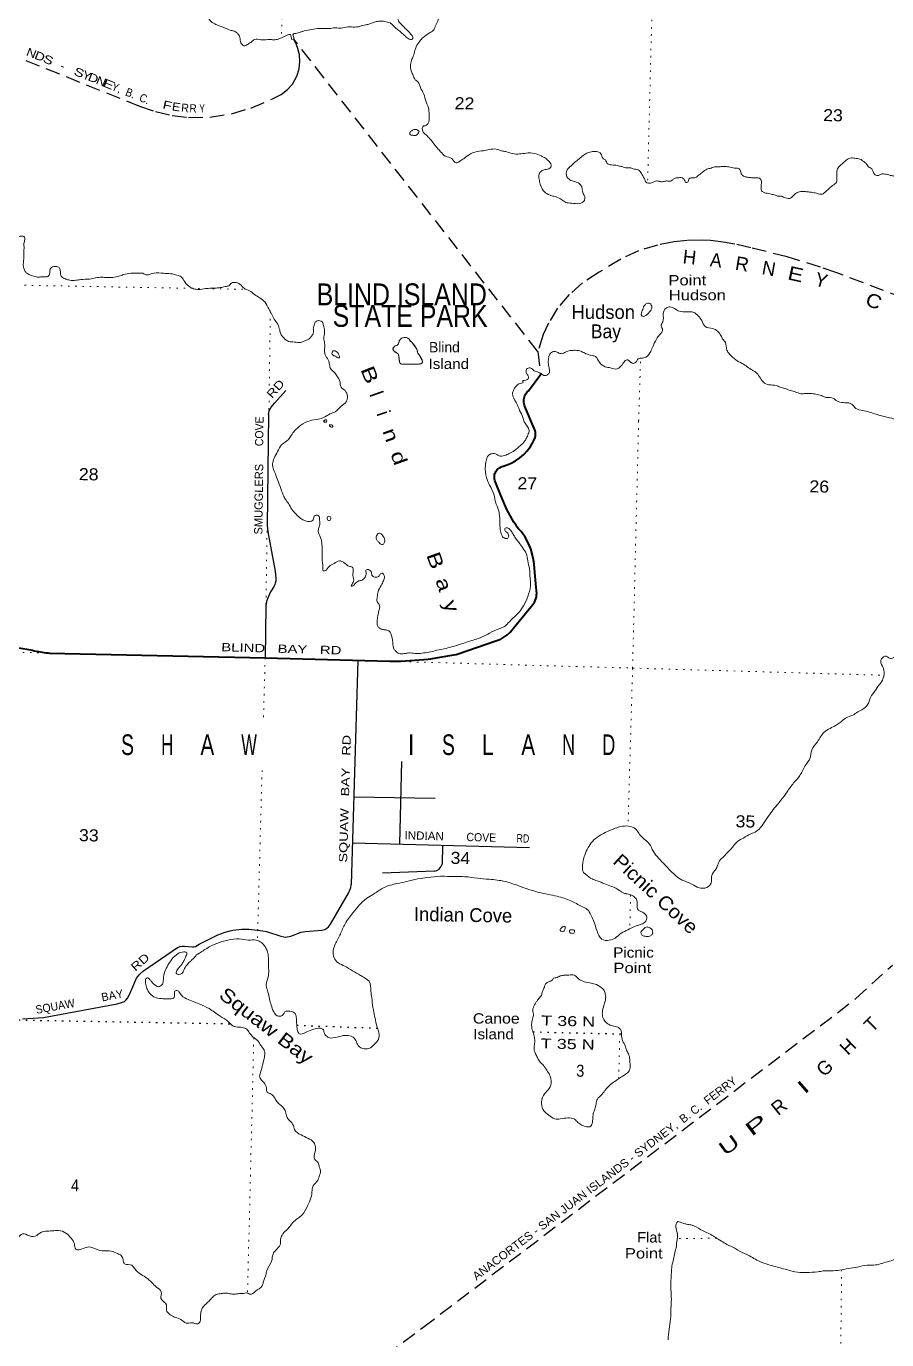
# Model space of a CAD drawing. Header units: feet. Extents: x -489137 to -242534, y 368785 to 558127.
# Drawn here: x -478276 to -465779, y 389494 to 408578 of the extents above; entities that cross this region are included whole.
import ezdxf

# ---------------------------------------------------------------- set-up
doc = ezdxf.new("R2010")
doc.units = ezdxf.units.FT
doc.header["$LTSCALE"] = 70
for name, pattern in [('DOT_DASHED', [7.7, 5, -1.2, 0.3, -1.2]), ('DOTTED', [1.5, 0.3, -1.2]), ('LONG_DASHED', [7.5, 6, -1.5]), ('MEDIUM_DASHED', [4.5, 3, -1.5])]:
    doc.linetypes.add(name, pattern=pattern)
for name, color, linetype, lineweight in [('26', 7, 'Continuous', 40), ('27', 7, 'Continuous', 13), ('29', 7, 'Continuous', 25), ('33', 7, 'LONG_DASHED', 25), ('39', 7, 'Continuous', 13), ('44', 7, 'DOT_DASHED', 13), ('6', 7, 'DOTTED', 25), ('7', 7, 'DOTTED', 13)]:
    doc.layers.add(name, color=color, linetype=linetype, lineweight=lineweight)
for name, color, linetype in [('30', 7, 'Continuous'), ('41', 7, 'Continuous'), ('42', 7, 'Continuous')]:
    doc.layers.add(name, color=color, linetype=linetype)

msp = doc.modelspace()

# ---------------------------------------------------------------- linework, layer by layer
at = {"layer": '26'}
for points in [[(-471365.13, 402180.94), (-471349, 402184.95), (-471305.23, 402199.06), (-471235.78, 402228.11), (-471169.75, 402264.25), (-471107.86, 402307.1), (-471050.78, 402356.19), (-470999.15, 402410.97), (-470953.53, 402470.85), (-470930.97, 402507.95), (-470930.38, 402508.92), (-470903.08, 402557.95), (-470893.78, 402580.02), (-470886.66, 402603.55), (-470882.03, 402627.69), (-470879.96, 402652.19), (-470880.45, 402676.16), (-470883.52, 402701.17), (-470894.2, 402726.16), (-471019.72, 403019.79), (-471029.06, 403041.64), (-471040.48, 403069.79), (-471040.57, 403070.02), (-471046.04, 403090.38), (-471049.36, 403111.19), (-471050.48, 403132.24), (-471049.4, 403153.29), (-471046.12, 403174.11), (-471040.69, 403194.48), (-471033.15, 403214.16), (-471023.6, 403232.95), (-471012.14, 403250.64), (-470998.89, 403267.03), (-470984, 403281.95), (-470802, 403524.95)], [(-478500, 399567.95), (-478209.2, 399515.66), (-478183.26, 399510.99), (-478159.2, 399505.38), (-478100.58, 399491.71), (-477990, 399475.65), (-477964.39, 399471.94), (-477940, 399471.4), (-474806.64, 399402.19), (-472997, 399352.64), (-472971.74, 399351.95), (-472947, 399351.94), (-472834.2, 399351.87), (-472435.51, 399379.73), (-472066.91, 399444.71), (-472030.59, 399451.12), (-472016.91, 399455.79), (-471440, 399652.69), (-471412.7, 399662.01), (-471390, 399672.49), (-471384.95, 399674.82), (-471338.27, 399701.36), (-471294.63, 399732.62), (-471254.49, 399768.28), (-471247.49, 399775.95), (-471218.29, 399807.95), (-471203.61, 399825.95), (-470941.82, 400146.95), (-470918.53, 400175.52), (-470903.65, 400196.95), (-470895.89, 400209.36), (-470883.7, 400234.35), (-470874.19, 400260.47), (-470867.46, 400287.44), (-470863.59, 400314.97), (-470862.62, 400342.75), (-470864.56, 400370.49), (-470864.98, 400372.86), (-470867.13, 400385.07), (-470870.46, 400422.86), (-470895, 400700.95), (-470895.24, 400708.79), (-470903.39, 400802.5), (-470921.29, 400894.84), (-470948.75, 400984.81), (-470985.46, 401071.41), (-471031.02, 401153.7), (-471084.93, 401230.78), (-471124.9, 401276.8), (-471145.1, 401300.06), (-471163, 401326.8), (-471195.3, 401375.05), (-471297.97, 401557.64), (-471381, 401749.95), (-471459.64, 401953.38), (-471468.65, 401976.69), (-471475.27, 402003.38), (-471476.94, 402015.31), (-471477.51, 402031.92), (-471476.35, 402048.49), (-471473.46, 402064.86), (-471468.87, 402080.83), (-471462.64, 402096.24), (-471454.83, 402110.91), (-471445.53, 402124.68), (-471434.84, 402137.41), (-471422.88, 402148.95), (-471409.78, 402159.18), (-471395.69, 402167.98), (-471380.75, 402175.26), (-471365.13, 402180.94)]]:
    msp.add_lwpolyline(points, dxfattribs=at)
at = {"layer": '29'}
for p, q in [((-474758.47, 402937.53), (-474778.11, 401317.97)), ((-474794.38, 400152.75), (-474806.64, 399402.19)), ((-473458.81, 399363.93), (-473555.96, 396107.17)), ((-472849.96, 396697.08), (-472819.14, 397895.06)), ((-473517.87, 397384), (-472335.23, 397361.3)), ((-473537.82, 396715.35), (-470968.27, 396647.11)), ((-472229.4, 396679.76), (-472237.43, 396404.59)), ((-472345.24, 396301.81), (-473102.83, 396270.89))]:
    msp.add_line(p, q, dxfattribs=at)
for points in [[(-474758.47, 402937.53), (-474745.9, 402992.73), (-474717.24, 403043.09), (-474664.1, 403107.44), (-474507.49, 403283.71)], [(-474778.11, 401317.97), (-474768.28, 401231.4), (-474659.21, 400660.62), (-474650.82, 400554.3), (-474651.52, 400520.72), (-474659.21, 400487.15), (-474664.11, 400466.16), (-474675.99, 400442.38), (-474726.33, 400358.44), (-474773.87, 400257.72), (-474785.76, 400218.54), (-474794.38, 400152.75)], [(-472345.24, 396301.81), (-472312.85, 396310.19), (-472279.89, 396329.98), (-472253.52, 396365.15), (-472237.43, 396404.59)], [(-474222.9, 395425.69), (-473980.96, 395446.69), (-473941.11, 395456.48), (-473911.05, 395471.87), (-473886.58, 395492.86), (-473857.91, 395530.63), (-473595.03, 395983.9), (-473569.86, 396039.86), (-473562.87, 396060.84), (-473555.96, 396107.17)], [(-478328.34, 394155.41), (-478026.31, 394177.8), (-476958, 394373.65), (-476878.29, 394396.05), (-476850.33, 394410.04), (-476829.35, 394429.61), (-476799.99, 394463.2), (-476756.64, 394552.72), (-476672.74, 394748.58), (-476626.6, 394807.35), (-476572.06, 394854.9), (-476079.86, 395190.66), (-476040.7, 395207.45), (-476013.43, 395211.65), (-475979.18, 395213.04), (-475861.72, 395201.85), (-475841.44, 395201.86), (-475819.76, 395207.45), (-475766.63, 395241.02), (-475492.56, 395375.33), (-475441.52, 395396.32), (-475386.29, 395414.5), (-475314.27, 395434.09), (-475274.43, 395442.48), (-475142.98, 395459.27), (-475086.35, 395460.67), (-475045.1, 395459.26), (-474841.64, 395436.89), (-474787.81, 395425.69), (-474580.86, 395358.54), (-474533.3, 395347.36), (-474512.33, 395344.57), (-474485.78, 395347.35), (-474434.02, 395357.16), (-474368.32, 395380.92), (-474322.16, 395401.92), (-474284.42, 395414.5), (-474222.9, 395425.69)]]:
    msp.add_lwpolyline(points, dxfattribs=at)
at = {"layer": '33', "linetype": 'MEDIUM_DASHED'}
for q in [(-474393.12, 408393.8), (-470809.88, 403519.07)]:
    msp.add_line((-470848.26, 403853.28), q, dxfattribs=at)
for points in [[(-478281.67, 408081.57), (-476630.21, 407417.31), (-476398.05, 407337.35), (-476157.43, 407281.6), (-475919.35, 407253.72), (-475607.81, 407258.79), (-475293.73, 407306.94), (-475013.85, 407389.31), (-474700.11, 407524.59), (-474574.52, 407585.82), (-474482.59, 407659.85), (-474411.04, 407736.52), (-474347.09, 407855), (-474312.26, 407959.54), (-474301.5, 408066.62), (-474307.83, 408162.92), (-474331.26, 408257.34), (-474348.99, 408309.29), (-474393.12, 408393.8)], [(-463171.06, 403736.22), (-466505.54, 404994.63), (-466738.57, 405075.74), (-467224.89, 405227.8), (-467751.73, 405359.59), (-467982.84, 405412.18), (-468042.37, 405423.59), (-468121.53, 405438.16), (-468228.51, 405453.07), (-468337.45, 405462.87), (-468456.46, 405468.27), (-468676.82, 405465.74), (-468864.93, 405447.03), (-469107.4, 405399.85), (-469383.48, 405313.68), (-469641.82, 405194.56), (-469957.41, 405003.7), (-470196.51, 404849.89), (-470389, 404680.09), (-470558.7, 404479.88), (-470690.41, 404264.46), (-470766.39, 404097.19), (-470848.26, 403853.28)], [(-473054.72, 389267.58), (-472515.39, 389672.63), (-466225.53, 394449.93), (-465697.07, 394936.76)]]:
    msp.add_lwpolyline(points, dxfattribs=at)
at = {"layer": '39'}
msp.add_line((-474399.84, 408465.29), (-474404.68, 408462.94), dxfattribs=at)
msp.add_lwpolyline([(-474439.4, 408459.78), (-474419.49, 408386.38), (-474386.34, 408395.38), (-474404.68, 408462.94)], dxfattribs=at)
for points in [[(-476749.99, 411341.54), (-476765.23, 411232.1), (-476781, 411141.41), (-476747.86, 411076.14), (-476718.94, 411000.83), (-476702.01, 410931.8), (-476666.82, 410868.5), (-476649.75, 410807.56), (-476648.79, 410748.92), (-476661.88, 410694.58), (-476640.74, 410635.58), (-476625.91, 410562.54), (-476635.37, 410485.9), (-476579.92, 410426.28), (-476523.96, 410394.96), (-476439.86, 410357.07), (-476359.79, 410319.26), (-476299.72, 410291.9), (-476239.62, 410266.57), (-476185.38, 410251.45), (-476127.26, 410228.18), (-476095.99, 410171.02), (-476080.54, 410132.34), (-476036.91, 410089.11), (-475997.82, 410017.66), (-476009.67, 409920.84), (-476013.29, 409831.97), (-476001.17, 409720.57), (-476004.17, 409666.05), (-475964.5, 409626.93), (-475870.57, 409574.72), (-475786.24, 409548.95), (-475725.81, 409541.81), (-475651.51, 409520.27), (-475590.11, 409454.48), (-475567.21, 409381.3), (-475579.68, 409361.31), (-475634.61, 409338.04), (-475683.22, 409328.8), (-475715.59, 409325.34), (-475748.75, 409277.42), (-475735.25, 409242.81), (-475717.67, 409210.15), (-475688.2, 409165.16), (-475662.47, 409136.4), (-475634.84, 409101.54), (-475609.15, 409070.76), (-475588.19, 409001.65), (-475580.18, 408886.29), (-475583.22, 408829.75), (-475605.75, 408811.96), (-475630.59, 408778.04), (-475631.9, 408705.29), (-475606.47, 408660.36), (-475538.69, 408612.66), (-475474.62, 408583.21), (-475414.41, 408563.95), (-475300.18, 408517.43), (-475249.95, 408504.41), (-475210.1, 408475.39), (-475180.55, 408434.44), (-475171.19, 408393.84), (-475152.29, 408322.75), (-475102.35, 408293.56), (-475055.46, 408319), (-475004.38, 408352.45), (-474959.33, 408388.03), (-474868.59, 408382.37), (-474822.17, 408381.54), (-474715.14, 408383.67), (-474646.49, 408384.46), (-474593.73, 408399.69), (-474548.96, 408419.1), (-474477.71, 408452.19)], [(-474400.77, 408464.96), (-474384.51, 408470.74), (-474346.02, 408478.14), (-474279.06, 408497.15), (-474238.44, 408510.58), (-474131.12, 408528.87), (-474017.74, 408547.06), (-473884.55, 408544.68), (-473783.42, 408555), (-473702.73, 408551.53), (-473607.52, 408570.04), (-473530.87, 408566.65), (-473431.76, 408577.01), (-473344.55, 408599.7), (-473287.78, 408612.84), (-473234.95, 408632.11), (-473172.06, 408649.18), (-473137.68, 408652.6), (-473069.14, 408647.34), (-473028.96, 408636.51), (-472992.81, 408625.76), (-472953.04, 408592.7), (-472891.46, 408537.02), (-472835.72, 408493.58), (-472794.03, 408454.43), (-472744.35, 408411.09), (-472682.19, 408387.74), (-472663.77, 408401.56), (-472659.37, 408421.7), (-472692.98, 408460.7), (-472706.74, 408481.16), (-472748.36, 408524.36), (-472793.97, 408569.64), (-472823.69, 408600.5), (-472849.46, 408627.24), (-472871.18, 408653.9), (-472882.67, 408688.47), (-472898.27, 408719.07), (-472885.65, 408747.15), (-472847.01, 408762.63), (-472790.18, 408779.8), (-472747.43, 408799.25), (-472700.43, 408830.75), (-472649.65, 408848.04), (-472587.05, 408848.94), (-472512.46, 408843.56), (-472427.99, 408825.88), (-472368.1, 408788.43), (-472322.42, 408747.18), (-472295.48, 408673.93), (-472329.22, 408593.68), (-472362.86, 408519.49), (-472426.23, 408476.15), (-472510.1, 408414.99), (-472561.5, 408363.35), (-472611.47, 408279.34), (-472630.62, 408225.11), (-472656.33, 408142.69), (-472679.62, 408082.46), (-472695.25, 407999.87), (-472676.71, 407908.57), (-472649.62, 407843.4), (-472626.17, 407800.53), (-472590.35, 407771.59), (-472547.67, 407675.82), (-472514.35, 407620.65), (-472478.05, 407506.8), (-472435.66, 407394.87), (-472423.28, 407297.62), (-472421.99, 407257.17), (-472427.09, 407198.64), (-472445.98, 407158.55), (-472482.82, 407130.91), (-472505.05, 407129.28), (-472516.56, 407050.65), (-472482.95, 407011.65), (-472429.37, 406960.15), (-472366.14, 406884.23), (-472304.97, 406806.32), (-472257.45, 406754.94), (-472189.96, 406691.07), (-472093.71, 406654.98), (-472034.27, 406593.28), (-471981.39, 406614.57), (-471918.03, 406657.91), (-471830.09, 406721.02), (-471758.9, 406750.07), (-471635.4, 406770.09), (-471550.31, 406786.76), (-471453.3, 406793.12), (-471373.01, 406767.42), (-471312.65, 406756.24), (-471212.22, 406728.16), (-471113.41, 406722.35), (-471016.28, 406734.77), (-470893.21, 406730.54), (-470796.97, 406694.46)], [(-474477.71, 408452.19), (-474473.17, 408453.77), (-474453.39, 408457.63), (-474437.96, 408459.08)], [(-472639.23, 407077.1), (-472606.94, 407076.53), (-472592.92, 407070.21), (-472571.13, 407047.59), (-472579.56, 407027.52), (-472598.16, 407003.6), (-472636.76, 406990.14), (-472666.93, 406996.74), (-472699.11, 407003.38), (-472704.79, 407023.7), (-472700.47, 407039.79), (-472684.59, 407056.07), (-472669.38, 407064.59), (-472640.17, 407076.76)], [(-479942.98, 406858), (-479959.2, 406854.25), (-479986.09, 406818.35), (-480005.71, 406737.84), (-480027.17, 406667.47), (-480046.87, 406582.93), (-480050.09, 406516.28), (-480041.68, 406423.14), (-480029.01, 406342.06), (-480022.18, 406273.21), (-480023.74, 406186.32), (-480012.8, 406121.44), (-479985.72, 406056.27), (-479962.67, 405991.17), (-479915.58, 405915.54), (-479872.64, 405833.91), (-479833.05, 405790.76), (-479734.2, 405786.97), (-479594.91, 405786.5), (-479512.14, 405787.04), (-479393.32, 405770.77), (-479306.65, 405763.15), (-479217.97, 405755.5), (-479125.86, 405713.43), (-479025.14, 405701.52), (-478934.69, 405679.69), (-478872.39, 405664.42), (-478803.74, 405665.22), (-478757.32, 405664.39), (-478687.27, 405630.79), (-478659.16, 405622.2), (-478610.69, 405623.36), (-478564.68, 405600.3), (-478501.19, 405538.52), (-478469.34, 405513.7), (-478419.03, 405504.71), (-478396.58, 405518.46), (-478329.8, 405527.37), (-478309.69, 405522.97), (-478296.04, 405496.45), (-478307.19, 405438.03), (-478308.35, 405373.36), (-478312.01, 405282.47), (-478312.74, 405242.05), (-478313.95, 405175.37), (-478318.9, 405124.92), (-478315.77, 405074.33), (-478296.5, 405023.45), (-478266.85, 404988.55), (-478238.89, 404971.88), (-478186.75, 404952.76), (-478148.59, 404941.97), (-478114.43, 404933.27), (-478051.79, 404936.19), (-478001.34, 404935.29), (-477950.56, 404952.58), (-477938.01, 404976.61), (-477935.19, 405021.03), (-477910.06, 405071.12), (-477835.1, 405085.95), (-477791.07, 405064.95), (-477783.43, 405040.55), (-477779.83, 405016.23), (-477772.78, 404959.51), (-477761.04, 404939.08), (-477701.08, 404905.67), (-477642.85, 404888.45), (-477556.07, 404886.9), (-477483.2, 404897.73), (-477357.89, 404905.59), (-477268.77, 404922.19), (-477177.77, 404930.67), (-477103.14, 404927.32), (-476933.22, 404946.51), (-476866.18, 404969.57), (-476756.81, 404989.85), (-476671.97, 404992.38), (-476583.14, 404992.81)], [(-470796.97, 406694.46), (-470737.01, 406661.04), (-470681.38, 406611.54), (-470652.31, 406544.31), (-470670.98, 406516.34), (-470742.02, 406495.38), (-470794.89, 406474.09), (-470827.98, 406430.21), (-470827.28, 406357.43), (-470810.43, 406284.35), (-470769.69, 406192.66), (-470694.02, 406134.71), (-470643.9, 406115.62), (-470579.61, 406098.3), (-470499.58, 406058.46), (-470439.73, 406018.99), (-470357.17, 406007.4), (-470238.14, 406003.25), (-470176.94, 406038.54), (-470162.05, 406080.73), (-470194.82, 406166.21), (-470205.69, 406235.13), (-470229.1, 406280.02), (-470299.12, 406315.64), (-470365.31, 406339.06), (-470422.96, 406388.6), (-470421.14, 406489.64), (-470363.54, 406549.25), (-470281.43, 406624.6), (-470222.03, 406672.05), (-470156.54, 406721.41), (-470067.12, 406754.18), (-469996.41, 406756.96), (-469930.4, 406723.43), (-469903.28, 406660.29), (-469865.37, 406635.35), (-469838.03, 406584.33), (-469775.83, 406563), (-469727.44, 406560.11), (-469661.06, 406546.8), (-469612.81, 406535.83)], [(-469612.81, 406535.83), (-469560.59, 406520.75), (-469508.08, 406521.83), (-469465.96, 406506.92), (-469389.53, 406491.41), (-469340.02, 406437.97), (-469302.92, 406368.58), (-469261.71, 406303.15), (-469154.42, 406319.43), (-469121.91, 406330.97), (-469077.62, 406324.12), (-469023.17, 406321.12), (-468976.57, 406330.4), (-468928.21, 406325.49), (-468887.41, 406349.02), (-468852.7, 406370.63), (-468796.05, 406377.7), (-468745.63, 406374.78), (-468712.02, 406335.77), (-468692.35, 406307.12), (-468668.06, 406310.73), (-468657.49, 406336.82), (-468640.76, 406368.86), (-468594.24, 406374.1), (-468541.51, 406387.3), (-468502.55, 406420.97), (-468453.46, 406456.48), (-468392.08, 406501.87), (-468329.22, 406516.92), (-468296.64, 406532.51), (-468238.04, 406535.5), (-468163.26, 406540.23), (-468092.67, 406536.95), (-468010.18, 406521.32), (-467969.89, 406516.56), (-467921.64, 406505.59), (-467898.26, 406458.68), (-467890.66, 406432.26), (-467856.9, 406401.34), (-467816.8, 406386.47), (-467758.38, 406379.36), (-467693.84, 406376.19), (-467637.37, 406373.16), (-467619.39, 406362.73), (-467601.7, 406336.13), (-467600.67, 406281.54), (-467601.58, 406231.02), (-467596.29, 406188.47), (-467558.42, 406161.52), (-467536.33, 406155.06), (-467492.08, 406146.18), (-467457.92, 406137.49), (-467397.59, 406124.28), (-467353.49, 406107.32), (-467327.18, 406110.89), (-467309.05, 406108.55), (-467246.93, 406083.18), (-467210.71, 406076.47), (-467176.3, 406081.92), (-467145.62, 406103.6), (-467110.62, 406141.38), (-467077.93, 406163.03), (-467047.48, 406172.6), (-466956.59, 406175.01), (-466930.39, 406172.52), (-466869.96, 406165.38), (-466797.53, 406151.96), (-466712.95, 406140.34), (-466672.04, 406169.93), (-466622.8, 406213.52), (-466565.38, 406263.02), (-466509.95, 406314.59), (-466502.98, 406365), (-466503.58, 406443.85), (-466498.66, 406492.27), (-466461.28, 406550.22), (-466399.79, 406601.68), (-466354.66, 406641.3), (-466291.62, 406666.45), (-466223.16, 406657.14), (-466150.76, 406641.7), (-466128.85, 406625.14), (-466069.26, 406571.51), (-466049.59, 406542.86), (-465995.72, 406507.54), (-465976.3, 406464.74), (-465958.76, 406430.06), (-465910.69, 406408.99), (-465867.98, 406426.42), (-465787.22, 406426.99), (-465708.85, 406407.4), (-465664.67, 406394.48), (-465621.29, 406337.11), (-465563.64, 406287.56), (-465525.19, 406292.94), (-465486.22, 406326.61), (-465436.88, 406376.26)], [(-476583.14, 404992.81), (-476515, 404965.31), (-476460.18, 404982.53), (-476316.68, 404992.09), (-476244.1, 404986.75), (-476157.43, 404979.13), (-476089.07, 404963.76), (-476024.97, 404936.34), (-475973.77, 404864.67), (-475896.42, 404788.5), (-475826.29, 404758.94), (-475753.68, 404755.62), (-475632.3, 404769.63), (-475517.16, 404773.63), (-475440.25, 404784.38), (-475369.33, 404799.29), (-475326.73, 404810.65), (-475306.04, 404838.58), (-475249.2, 404855.76), (-475168.95, 404828.05), (-475113.47, 404770.45), (-475035.38, 404734.69), (-474959.68, 404678.76), (-474883.83, 404630.91), (-474812.2, 404573.03), (-474753.45, 404472.94), (-474714.36, 404401.49), (-474675.39, 404323.98), (-474624.26, 404248.27), (-474595.49, 404164.88), (-474578.42, 404103.93), (-474550.82, 404067.05), (-474483.3, 404005.2), (-474404.82, 403991.67), (-474316.13, 403984.02), (-474263.51, 403991.17), (-474216.7, 404012.56), (-474169.88, 404033.96), (-474143.13, 404061.78), (-474116.24, 404097.69), (-474105.38, 404139.94), (-474106.67, 404180.39), (-474095.67, 404230.73), (-474084.89, 404268.95), (-474052.09, 404296.66), (-473979.65, 404283.24), (-473954.69, 404212.04), (-473942.06, 404128.94), (-473953.69, 404044.25), (-473942.82, 403975.32), (-473942.26, 403894.46), (-473935.83, 403803.38), (-473890.73, 403729.8), (-473871.75, 403662.76), (-473854.72, 403599.79), (-473795.2, 403542.13), (-473755.89, 403482.8), (-473724.55, 403429.69), (-473702.05, 403334.28), (-473646.42, 403284.77), (-473611.55, 403203.29), (-473629.19, 403120.73), (-473703.01, 403057.36), (-473789.27, 402976.03), (-473864.52, 402945.03), (-473950.16, 402898.05), (-474035.46, 402869.25), (-474159, 402847.2), (-474287.39, 402780.77), (-474375.59, 402703.51), (-474427.32, 402633.69), (-474468.77, 402573.79), (-474567.06, 402496.71), (-474625.36, 402398.71), (-474677.6, 402300.59), (-474699.24, 402220.12), (-474649.76, 402053.48), (-474613.2, 401953.78), (-474566.99, 401829.65), (-474534.22, 401744.16), (-474502.88, 401691.05), (-474455.61, 401625.52), (-474424.38, 401566.34), (-474357.15, 401488.32), (-474287.65, 401424.42), (-474257.67, 401407.71), (-474205.56, 401386.56), (-474153.13, 401383.6), (-474118.6, 401395.11), (-474106.06, 401419.15), (-474093.22, 401459.35), (-474034.51, 401468.4), (-474015.53, 401401.36), (-474012.7, 401334.6), (-474027.59, 401292.42), (-474034.6, 401239.99), (-474001.9, 401150.46)], [(-471393.58, 401267.55), (-471396.48, 401330.27), (-471397.04, 401411.13), (-471404.06, 401469.88), (-471409.27, 401516.47), (-471449.57, 401632.41), (-471487.27, 401780.64), (-471547.5, 401911.09), (-471578.54, 401980.37), (-471609.86, 402146.69), (-471606.86, 402201.21), (-471591.24, 402283.81), (-471576.34, 402325.99), (-471535.32, 402361.64), (-471517.05, 402367.38), (-471478.6, 402372.76), (-471408.58, 402337.14), (-471331.79, 402341.83), (-471260.64, 402368.86), (-471187.15, 402414.04), (-471099.06, 402485.23), (-471035.26, 402552.82), (-471006.02, 402606.88), (-470978.62, 402671.07), (-470971.94, 402705.32), (-471042.37, 402829.88), (-471063.4, 402894.94), (-471110.05, 402994.82), (-471144.84, 403080.35), (-471207.2, 403204.77), (-471210.14, 403265.46), (-471189.15, 403309.56), (-471162.22, 403347.48), (-471098.9, 403388.8), (-471058.1, 403412.33), (-471063.93, 403424.56), (-471043.64, 403430.26), (-470980.32, 403471.58), (-470999.66, 403518.42), (-471017.16, 403555.11), (-471008.36, 403595.38), (-470987.89, 403611.19), (-470925.55, 403597.95), (-470899.75, 403573.23), (-470841.55, 403554), (-470799.57, 403531.01), (-470745.6, 403501.74), (-470707, 403515.2), (-470678.12, 403549.05), (-470683.01, 403613.82), (-470693.73, 403690.83), (-470688.27, 403769.57), (-470671.33, 403813.73), (-470618.16, 403851.19), (-470565.84, 403842.17), (-470511.71, 403820.99), (-470467.13, 403830.3), (-470424.32, 403853.79), (-470359.48, 403866.78), (-470304.92, 403869.85), (-470212.38, 403852.02), (-470148.35, 403820.55), (-470057.97, 403794.68), (-470007.81, 403777.61), (-469952.76, 403695.77), (-469867.12, 403631.58), (-469792.74, 403614.08), (-469696.09, 403600.22), (-469649.12, 403629.7), (-469597.5, 403693.46), (-469552.38, 403733.08), (-469486.55, 403689.46), (-469446.33, 403680.65), (-469419.73, 403700.39), (-469396.91, 403734.35), (-469348.04, 403757.73), (-469346.02, 403757.69), (-469305.62, 403758.99), (-469217.46, 403834.23), (-469181.76, 403910.4), (-469123.03, 404032.66), (-469075.41, 404098.51), (-469033.74, 404170.54), (-469054.95, 404225.5), (-469031.69, 404283.7), (-469023.49, 404402.82), (-468983.68, 404482.96), (-468922.81, 404500.07), (-468806.71, 404445.43), (-468669.73, 404428.83), (-468585.08, 404421.26), (-468517.38, 404369.51), (-468466.08, 404303.91), (-468417.19, 404216.11), (-468304.69, 404185.8), (-468187.41, 404084.66), (-468162.13, 404031.65)], [(-469310.4, 404500.93), (-469289.7, 404528.86), (-469271.21, 404546.72), (-469234.74, 404554.16), (-469206.74, 404539.51), (-469191.62, 404482.64), (-469214.58, 404440.6), (-469243.49, 404404.73), (-469288.55, 404369.15), (-469322.97, 404363.7), (-469336.95, 404372.04), (-469344.58, 404396.43), (-469335.93, 404428.62), (-469310.4, 404500.93)], [(-472697.24, 404001.48), (-472676.85, 403987.05), (-472649.18, 403954.21), (-472619.64, 403913.26), (-472598.13, 403874.47), (-472590.94, 403825.82), (-472567.16, 403801.14), (-472539.78, 403752.14), (-472524.8, 403687.19), (-472581.64, 403670.01), (-472646.25, 403669.14), (-472714.87, 403670.37), (-472791.63, 403667.7), (-472841.9, 403678.71), (-472859, 403737.63), (-472866.16, 403788.3), (-472875.74, 403816.77), (-472911.67, 403839.64), (-472943.48, 403866.49), (-472948.92, 403900.95), (-472924.19, 403928.81), (-472881.45, 403948.26), (-472862.44, 403994.41), (-472835.41, 404038.4), (-472786.68, 404053.7), (-472732.3, 404046.66), (-472696.81, 403999.54)], [(-468162.13, 404031.65), (-468122.6, 403984.45), (-468100.39, 403872.87), (-468063.07, 403815.61), (-467971.73, 403731.1), (-467879.81, 403678.92), (-467728.19, 403579.18), (-467684.26, 403552.12), (-467626.91, 403486.41), (-467569.77, 403408.57), (-467489.74, 403368.73), (-467384.94, 403358.77), (-467326.86, 403333.48), (-467260.55, 403316.12), (-467176.34, 403284.29), (-467108.05, 403264.88), (-467025.75, 403239.15), (-466961.09, 403242.04), (-466870.28, 403240.41), (-466787.72, 403228.83), (-466709.45, 403203.18), (-466661.38, 403182.1)], [(-473778.86, 403776.32), (-473792.76, 403788.69), (-473806.85, 403790.97), (-473820.87, 403797.28), (-473832.76, 403809.62), (-473836.54, 403823.84), (-473832.18, 403841.95), (-473823.85, 403855.96), (-473807.59, 403861.73), (-473773.43, 403853.03), (-473747.67, 403826.29), (-473732.07, 403795.69), (-473732.73, 403759.32), (-473740.8, 403759.46), (-473780.79, 403778.81)], [(-466661.38, 403182.1), (-466552.59, 403170.05), (-466534.68, 403155.58), (-466432.52, 403111.3), (-466388.16, 403108.49), (-466311.62, 403099.03), (-466265.75, 403067.89), (-466226.16, 403024.74), (-466131.78, 402996.77), (-465930.92, 402940.62), (-465776.22, 402899.45), (-465635.64, 402858.53), (-465549.67, 402812.52), (-465447.77, 402754.1), (-465341.83, 402695.6), (-465221.55, 402648.98), (-465119.5, 402598.64), (-465039.69, 402546.68), (-464947.29, 402520.77), (-464895.11, 402503.67), (-464836.92, 402484.44), (-464803.19, 402451.49), (-464781.69, 402412.7), (-464776.91, 402341.86), (-464761.82, 402282.97), (-464754.34, 402250.5), (-464706.49, 402217.3), (-464668.76, 402182.26), (-464645.49, 402129.29), (-464620.68, 402050.01), (-464625.7, 401995.52), (-464630.98, 401926.89), (-464632.15, 401862.22), (-464612.99, 401805.28), (-464599.59, 401764.62), (-464584.14, 401725.93), (-464512.36, 401676.14), (-464470.68, 401636.98), (-464471.59, 401586.46), (-464478.81, 401521.91), (-464493.96, 401465.58), (-464535.6, 401395.58), (-464576.8, 401349.82), (-464630.22, 401298.22), (-464714.13, 401235.03), (-464779.69, 401181.63), (-464814.65, 401145.87), (-464865.91, 401102.31), (-464885.57, 401019.79), (-464896.13, 400993.7), (-464925.59, 400927.52), (-464947.01, 400859.17), (-464937.36, 400834.75), (-464924.18, 400781.95), (-464957.53, 400723.93), (-464970.11, 400697.88), (-464961.3, 400626.97), (-464956.16, 400576.34), (-464993.72, 400508.29), (-465020.32, 400488.55), (-465064.16, 400408.48), (-465042.51, 400377.77), (-465004.68, 400348.79), (-464997.33, 400308.23), (-465036.74, 400250.32), (-465059.99, 400192.11), (-465126.25, 400100.31), (-465175.49, 400056.72), (-465248.87, 400017.6), (-465290.07, 399971.85), (-465305.95, 399875.11), (-465354.11, 399778.94), (-465405.81, 399711.14), (-465465.17, 399665.71), (-465542.11, 399652.93), (-465590.84, 399637.63), (-465616.74, 399545.11), (-465625.83, 399488.67), (-465653.05, 399434.58), (-465671.69, 399408.64), (-465696.12, 399396.95), (-465726.47, 399393.45), (-465808.66, 399425.24), (-465824.99, 399415.42), (-465866.56, 399349.46), (-465829.82, 399259.86), (-465826.32, 399118.3), (-465866.16, 399036.13), (-465919.87, 398968.37), (-465924.09, 398958.33), (-466000.69, 398852.57), (-466045.04, 398744.21), (-466086.5, 398684.31), (-466198.77, 398615.57), (-466272.3, 398568.37), (-466376.02, 398525.75), (-466453.91, 398460.44)], [(-473949.34, 402847.28), (-473920.54, 402861.13), (-473912.83, 402840.78), (-473921.16, 402826.78), (-473945.38, 402827.21), (-473957.23, 402841.58), (-473949.05, 402847.49)], [(-473861.27, 402789.32), (-473831.11, 402782.72), (-473823.44, 402760.35), (-473843.73, 402754.65), (-473865.71, 402767.17), (-473873.6, 402777.42), (-473863.26, 402791.38)], [(-473905.23, 401423.87), (-473899.59, 401449.82), (-473881.25, 401459.6), (-473853.39, 401436.86), (-473855.89, 401410.63), (-473870.23, 401398.76), (-473894.41, 401401.21), (-473906.08, 401425.68)], [(-474001.9, 401150.46), (-473986.74, 401095.61), (-473979.9, 401026.76), (-473977.62, 400929.69), (-473978.64, 400873.11), (-473977.72, 400812.45), (-473972.36, 400773.95), (-473967.4, 400713.22), (-473964.2, 400666.67), (-473939.98, 400666.24), (-473876.25, 400729.78), (-473804.82, 400772.98), (-473725.42, 400809.96), (-473679.22, 400797.01), (-473637.39, 400765.94), (-473591.56, 400732.78), (-473541.32, 400719.75), (-473528.29, 400658.88), (-473533.46, 400596.3), (-473524.97, 400507.21), (-473552.41, 400440.99), (-473534.14, 400446.73), (-473499.21, 400480.47), (-473448.07, 400517.96), (-473399.38, 400531.24), (-473356.19, 400574.94), (-473339.06, 400629.21), (-473342.3, 400673.74), (-473321.93, 400683.48), (-473265.94, 400654.18), (-473254.74, 400603.45), (-473214.89, 400574.44), (-473160.18, 400585.59), (-473133.33, 400619.47), (-473114.91, 400633.29), (-473073.48, 400579.99), (-473086.64, 400521.61), (-473122.19, 400453.52), (-473166.29, 400359.3), (-473177.73, 400284.71), (-473180.95, 400218.06), (-473149.46, 400173.03), (-473146.52, 400112.33), (-473161.67, 400056.01), (-473175.31, 399971.35), (-473180.7, 399896.65), (-473165.35, 399851.91), (-473133.54, 399825.06), (-473089.36, 399812.14), (-473037.03, 399803.12), (-472991.09, 399776.02), (-472981.4, 399753.61), (-472951.38, 399627.75), (-472949.98, 399593.36), (-472936.95, 399532.49), (-472911.26, 399501.71), (-472863.52, 399462.45), (-472786.79, 399463.1), (-472722.03, 399472.04), (-472677.63, 399471.25), (-472590.96, 399463.64), (-472508.04, 399472.26), (-472400.72, 399490.56), (-472311.52, 399511.2), (-472179.79, 399539.16), (-472074.31, 399567.6), (-471952.53, 399603.83), (-471857.06, 399636.48), (-471759.6, 399667.08), (-471662.08, 399701.72), (-471545.92, 399762.31), (-471413.61, 399822.61), (-471332.26, 399855.52), (-471258.3, 399926.96), (-471155.61, 400024.18), (-471099.95, 400087.87), (-471037.62, 400185.8), (-470980.54, 400328.3), (-470951.53, 400481.41), (-470958.18, 400560.36), (-470967.81, 400697.99), (-470992.04, 400809.6), (-471016.3, 400919.19), (-471067.28, 401002.98), (-471118.47, 401074.64), (-471159.9, 401127.94), (-471195.28, 401181.13), (-471224.64, 401232.19), (-471288.2, 401289.92), (-471320.6, 401284.44), (-471321.29, 401246.05), (-471291.46, 401221.26), (-471269.95, 401182.46), (-471280.77, 401142.23), (-471337.28, 401143.24), (-471370.86, 401184.27), (-471393.58, 401267.55)], [(-473137.48, 401060.21), (-473167.21, 401091.06), (-473190.84, 401123.83), (-473196.27, 401158.29), (-473181.56, 401190.37), (-473140.8, 401211.87), (-473106.86, 401191.05), (-473085.21, 401160.35), (-473071.7, 401125.74), (-473072.46, 401083.3), (-473097.3, 401049.38), (-473125.52, 401051.91), (-473143.71, 401070.44)], [(-466453.91, 398460.44), (-466515.15, 398423.13), (-466600.78, 398376.14), (-466688.62, 398319.09), (-466785.95, 398183.38), (-466866.88, 398061.52), (-466895.34, 397938.72), (-466955.58, 397844.79), (-467041.13, 397690.68), (-467131.9, 397583.14), (-467227.11, 397453.45), (-467316.11, 397331.74), (-467369.78, 397265.99), (-467444.11, 397174.34), (-467518.7, 397068.54), (-467599.52, 396952.74), (-467671.47, 396881.26), (-467754.94, 396842.32), (-467858.96, 396783.54), (-467946.68, 396732.55), (-468020.87, 396648.98), (-468095.01, 396567.43), (-468154.67, 396505.83), (-468193.67, 396470.14), (-468233.51, 396387.98), (-468262.86, 396327.86), (-468318.95, 396239.92), (-468331.05, 396128.96), (-468366.23, 396081.08), (-468477.74, 396054.77), (-468579.93, 396097.03), (-468659.96, 396136.86), (-468776.17, 396185.43), (-468859.76, 396251.61), (-468929.23, 396317.54), (-469000.53, 396393.61), (-469087.69, 396486.13), (-469168.6, 396588.65), (-469229.16, 396700.91), (-469370.04, 396836.84), (-469411.29, 396900.24), (-469497.19, 396950.29), (-469618.24, 396954.47), (-469780.71, 396900.78), (-469953.85, 396814.93), (-470054.27, 396731.83), (-470114.4, 396643.97), (-470164.8, 396535.71), (-470188.53, 396451.24), (-470197.92, 396378.63), (-470189.33, 396295.6), (-470151.68, 396256.52), (-470058.03, 396188.14), (-469985.82, 396162.59), (-469871.59, 396116.08), (-469777.36, 396080.03), (-469737.21, 396067.18)], [(-469740.37, 396068.19), (-469633.4, 396002.67), (-469599.46, 395981.84), (-469549.15, 395972.86), (-469476.94, 395947.31), (-469415.33, 395893.65), (-469402.59, 395816.61), (-469389.85, 395739.57), (-469349.89, 395716.62), (-469299.91, 395689.45), (-469262.44, 395640.26), (-469294.17, 395559.98), (-469361.42, 395524.79), (-469438.59, 395499.89), (-469538.42, 395449.12), (-469636.2, 395400.34), (-469724.29, 395329.14), (-469809.64, 395298.33), (-469916.34, 395314.38), (-469957.81, 395365.66), (-470007.87, 395499.97), (-470042.52, 395593.57), (-470075.51, 395666.93), (-470128.62, 395744.69), (-470206.56, 395788.54), (-470366.58, 395870.23), (-470565.24, 395936.45), (-470830.68, 395993.75), (-471123.72, 396087.93), (-471322.42, 396152.13), (-471551.97, 396184.53), (-471723.29, 396199.73), (-471904.59, 396221.16), (-472055.94, 396223.87), (-472257.75, 396227.48), (-472445.8, 396210.62), (-472589.52, 396188.94), (-472751.74, 396149.39), (-472891.53, 396121.57), (-473076.28, 396064.23), (-473231.4, 395969.98), (-473331.42, 395909.1), (-473436.13, 395811.92), (-473531.04, 395698.4), (-473644.99, 395536.7), (-473714.29, 395388.36), (-473787.62, 395240.09), (-473817.52, 395149.66), (-473805.33, 395042.31), (-473746.06, 394970.5), (-473648.05, 394920.23), (-473540.2, 394855.64), (-473420.32, 394786.79), (-473376.4, 394759.73), (-473296.69, 394701.7), (-473270.99, 394559.74), (-473258.58, 394464.52), (-473241.03, 394318.66), (-473228.03, 394255.77), (-473203.95, 394136.07), (-473177.59, 394030.49), (-473154.8, 393951.25), (-473162.53, 393858.4), (-473218.33, 393786.63), (-473300.19, 393725.43), (-473389.02, 393724.99), (-473440.98, 393754.22), (-473482.12, 393823.69), (-473519.44, 393880.95), (-473557.39, 393903.87), (-473641.96, 393915.49), (-473761.51, 393891.35), (-473880.76, 393883.37), (-473930.59, 393918.63), (-473953.89, 393969.58), (-473959.47, 393995.96), (-474003.43, 394021), (-474127.05, 393994.91), (-474228.72, 393954.28), (-474305.74, 393937.46), (-474335.2, 393982.46), (-474345.93, 394059.47), (-474352.5, 394142.46), (-474363.23, 394219.47), (-474410.97, 394258.73), (-474481.45, 394268.07), (-474501.67, 394266.41), (-474561.36, 394202.79), (-474630.02, 394202), (-474693.13, 394283.99), (-474725.76, 394377.55), (-474748.3, 394470.94), (-474772.75, 394570.43), (-474791.33, 394659.7), (-474765.43, 394752.22), (-474755.32, 394865.24), (-474757.89, 394946.14)], [(-461878.47, 396165.18), (-461862.68, 396033.51), (-461852.25, 395940.34), (-461839.73, 395851.17), (-461838.81, 395790.52), (-461849, 395673.46), (-461862.64, 395588.8), (-461905.66, 395442.01), (-461900.37, 395399.47), (-461879.93, 395302.07), (-461869.24, 395223.05), (-461868.68, 395142.18), (-461866.14, 395059.26), (-461860.15, 394943.93), (-461857.65, 394858.99), (-461854.92, 394786.17), (-461848.05, 394719.34), (-461829.55, 394626.02), (-461810.83, 394544.83), (-461784.11, 394459.46), (-461767.84, 394354.05), (-461729.31, 394252.29), (-461697.08, 394136.5), (-461668.48, 394043), (-461639.67, 393961.63), (-461617.1, 393870.26), (-461627.28, 393753.2), (-461669.54, 393648.85), (-461723.91, 393544.71), (-461815.3, 393402.82), (-461909.92, 393305.46), (-462003.48, 393266.71), (-462147.39, 393234.92), (-462276.76, 393225.1), (-462331.76, 393197.79), (-462445.32, 393169.5), (-462528.1, 393168.95), (-462655.13, 393177.29), (-462756.11, 393175.05), (-462929.96, 393161.99), (-463024.95, 393155.6), (-463190.95, 393130.27), (-463245.69, 393117.1), (-463395.29, 393105.63), (-463494.98, 393062.94), (-463550.63, 392999.25), (-463622.62, 392925.74), (-463707.18, 392826.19), (-463806.31, 392702.63), (-463989.32, 392517.91), (-464078.54, 392384.07), (-464171.54, 392264.45), (-464250.49, 392140.54), (-464337.48, 392018.79), (-464403.74, 391926.99), (-464488.85, 391797.12), (-464617.8, 391587.18), (-464667.88, 391497.11), (-464732.3, 391395.17), (-464784.03, 391325.35), (-464849.96, 391251.73), (-464899.92, 391167.73), (-464953.6, 391101.98), (-465027.67, 391024.47), (-465058.6, 390988.64), (-465114.11, 390933.03), (-465169.51, 390883.49), (-465318.66, 390785.08), (-465397.95, 390754.16), (-465467.04, 390729.12), (-465574.73, 390690.61), (-465645.83, 390665.61), (-465739.25, 390634.94), (-465850.87, 390602.57), (-465942.12, 390579.94), (-466061.26, 390578.03), (-466205.13, 390548.26), (-466338.72, 390528.41), (-466464.32, 390504.38), (-466581.55, 390496.37), (-466702.75, 390492.47), (-466779.65, 390481.72), (-466941.36, 390470.46), (-467074.51, 390474.86), (-467231.3, 390512.03), (-467418.15, 390561.87), (-467564.7, 390606.94), (-467642.83, 390640.67), (-467812.76, 390732.65), (-467940.82, 390795.59), (-468002.69, 390835.1), (-468082.83, 390868.88), (-468158.72, 390914.7), (-468246.6, 390966.81), (-468312.43, 391010.44), (-468394.44, 391052.33), (-468476.49, 391092.2)], [(-470513.64, 395468.57), (-470454.02, 395499.86), (-470452.84, 395453.35), (-470479.62, 395423.51), (-470509.82, 395428.09), (-470521.38, 395458.62), (-470508.98, 395474.57)], [(-470352.88, 395449.22), (-470317.7, 395446.89), (-470324.56, 395402.54), (-470356.92, 395399.08), (-470380.95, 395409.61), (-470386.5, 395438.01), (-470351.97, 395449.52)], [(-469255.46, 395490.36), (-469230.94, 395484.05), (-469187.13, 395450.93), (-469179.93, 395402.29), (-469200.73, 395368.29), (-469249.49, 395350.97), (-469299.84, 395357.94), (-469329.96, 395366.56), (-469339.72, 395384.93), (-469349.45, 395405.32), (-469326.56, 395443.32), (-469287.52, 395481.02), (-469254.81, 395490.83)], [(-474757.89, 394946.14), (-474761.68, 395071.54), (-474778.46, 395148.65), (-474807.71, 395205.77), (-474859.12, 395265.31), (-474935.23, 395299.02), (-475052.28, 395301.11), (-475183.16, 395319.62), (-475349.08, 395298.33), (-475434.24, 395277.62), (-475580.64, 395219.59), (-475654.02, 395180.48), (-475727.55, 395133.28), (-475801.11, 395084.06), (-475864.92, 395016.47), (-475901.82, 394984.79), (-475945.12, 394935.03), (-475984.63, 394871.05), (-476017.98, 394813.03), (-476054.52, 394801.55), (-476086.7, 394808.19), (-476096.61, 394818.48), (-476096.13, 394844.75), (-476060.84, 394898.69), (-476027.9, 394934.49), (-475998.8, 394980.46), (-475971.73, 395026.47), (-475956.87, 395066.63), (-475943.85, 395116.93), (-475988.07, 395127.83), (-476071.25, 395105.06), (-476161.58, 395021.78), (-476217.63, 394935.86), (-476263.75, 394841.68), (-476279, 394779.29), (-476286.3, 394710.69), (-476307.61, 394648.41), (-476326.03, 394634.59), (-476354.54, 394620.95), (-476390.61, 394635.74), (-476456.11, 394697.56), (-476481.83, 394726.32), (-476521.76, 394751.29), (-476538.2, 394735.41), (-476543.33, 394674.86), (-476522.51, 394597.67), (-476495.21, 394544.63), (-476423.76, 394476.64), (-476313.2, 394450.41), (-476232.52, 394446.95), (-476169.92, 394447.85), (-476139.5, 394455.39), (-476124.83, 394485.45), (-476122.01, 394529.87), (-476117.5, 394556.07), (-476072.95, 394563.36), (-476041.39, 394522.36), (-475947.86, 394447.92), (-475853.7, 394407.83), (-475753.49, 394367.63), (-475621.39, 394304.63), (-475541.57, 394252.66), (-475459.85, 394194.6), (-475346.1, 394121.82), (-475276.63, 394055.89), (-475234.51, 394040.99), (-475135.77, 394031.14), (-475073.65, 394005.77), (-475032.25, 393950.45), (-474986.78, 393897.08), (-474903.3, 393824.84), (-474877.79, 393783.96), (-474822.71, 393704.14), (-474811.37, 393661.49), (-474816.39, 393607), (-474844.85, 393484.2), (-474868.65, 393395.69), (-474886.11, 393323.23), (-474860.9, 393266.18), (-474821.23, 393227.06), (-474788.31, 393149.66), (-474775.28, 393088.78), (-474721.23, 393063.56), (-474663.8, 393001.89), (-474624.53, 392940.55), (-474572.86, 392895.15), (-474523.39, 392839.69), (-474502.54, 392764.53), (-474479.35, 392707.51), (-474437.7, 392666.34), (-474388.78, 392580.56), (-474381.25, 392550.11), (-474285.77, 392471.59), (-474187.76, 392421.32), (-474100.02, 392361.13), (-474082.48, 392326.46), (-474080.3, 392223.32)], [(-470832.3, 393555.97), (-470859.61, 393609.02), (-470886.84, 393666.1), (-470901.52, 393747.22), (-470890.19, 393815.75), (-470896.95, 393888.64), (-470913.87, 393957.67), (-470927.27, 393998.34), (-470936.19, 394063.18), (-470928.86, 394133.8), (-470909.39, 394206.22), (-470918.2, 394277.13), (-470911.34, 394321.47), (-470873.7, 394393.57), (-470850.92, 394425.51), (-470832.28, 394451.45), (-470795.12, 394497.28), (-470780.01, 394551.59), (-470756.93, 394599.69), (-470733.57, 394663.96), (-470708.95, 394685.75), (-470670.31, 394701.23), (-470649.98, 394708.95), (-470631.42, 394730.86), (-470617, 394746.77), (-470584.57, 394754.28), (-470519.51, 394779.39), (-470466.86, 394788.56), (-470394.14, 394791.3), (-470317.41, 394791.95), (-470255.8, 394738.29), (-470171.8, 394694.34), (-470071.23, 394674.35), (-469994.91, 394652.77), (-469903.13, 394592.51), (-469883.35, 394569.92), (-469866.17, 394515.03), (-469860.89, 394472.49), (-469868, 394414), (-469887.33, 394349.66), (-469909.22, 394255.04), (-469900.59, 394174.03), (-469827.57, 394081.76), (-469761.48, 394052.28), (-469685.08, 394034.74), (-469647.29, 394003.75), (-469628.82, 393908.41), (-469623.64, 393859.8), (-469582.72, 393778.22), (-469563.63, 393717.23), (-469538.35, 393664.22), (-469513.43, 393591.01), (-469510.27, 393542.44), (-469503.62, 393463.48), (-469512.56, 393415.13), (-469557.95, 393361.36), (-469631.47, 393314.17), (-469690.76, 393272.78), (-469764.36, 393221.54), (-469871.28, 393114.29), (-469927.01, 393046.56), (-469980.5, 392990.92), (-469999.97, 392918.5), (-470017.43, 392846.04), (-470040.83, 392779.75), (-470045.67, 392735.37), (-470050.77, 392676.84), (-470059.79, 392624.44), (-470076.44, 392596.44), (-470139.19, 392587.45), (-470263.18, 392652.33), (-470312.83, 392697.69), (-470409.37, 392717.61), (-470520.69, 392701.41), (-470601.42, 392702.85), (-470687.25, 392756.94), (-470758.77, 392820.89), (-470791.25, 392922.54), (-470790.78, 392948.81), (-470748.26, 393067.31), (-470680.24, 393144.93), (-470652.15, 393247.52), (-470663.2, 393306.34), (-470692.26, 393373.56), (-470739.46, 393443.13), (-470763.67, 393482.38)], [(-470762.52, 393480.51), (-470812.52, 393529.09), (-470832.3, 393555.97)], [(-474080.3, 392223.32), (-474084.29, 392114.24), (-474036.73, 392064.88), (-474019.66, 392003.93), (-474002.78, 391932.88), (-474015.8, 391882.58), (-474043.38, 391808.28), (-474109.39, 391730.62), (-474124.64, 391668.23), (-474140.85, 391553.3), (-474191.33, 391441.01), (-474268.44, 391306.95), (-474327.84, 391259.5), (-474407.82, 391190.18), (-474461.53, 391122.41), (-474502.63, 391082.72), (-474560.37, 391015.02), (-474581.69, 390952.74), (-474589.2, 390872.02), (-474651.13, 390796.31), (-474690.53, 390738.4), (-474712.57, 390635.7), (-474783.7, 390497.5), (-474796.98, 390433.05), (-474833.15, 390330.6), (-474850.24, 390278.35), (-474948.61, 390197.23), (-475022.06, 390154.08), (-475080.26, 390173.31), (-475122.78, 390165.98), (-475179.33, 390164.97), (-475264.31, 390154.37), (-475338.79, 390165.8), (-475395.23, 390170.86), (-475459.99, 390161.91), (-475533, 390143), (-475584.33, 390095.4), (-475623.48, 390051.63), (-475685.01, 389998.15), (-475739.34, 389896.03), (-475744.21, 389849.63), (-475774.66, 389728.89), (-475792.89, 389725.17), (-475871.34, 389740.73), (-475954.23, 389734.12), (-476029.97, 389788.03), (-476112.2, 389817.8), (-476184.16, 389857.5), (-476239.46, 389925.19), (-476240.13, 390000), (-476319.21, 390092.37), (-476315.41, 390191.35), (-476384.84, 390259.3), (-476454.26, 390327.25), (-476537.75, 390399.49), (-476637.59, 390459.9), (-476718.8, 390546.25), (-476742.51, 390574.97), (-476847.09, 390597.06), (-476870.25, 390656.09), (-476897.4, 390717.22), (-476951.42, 390744.46), (-477043.63, 390780.47), (-477150.55, 390784.41), (-477247.09, 390804.33), (-477367.52, 390842.87), (-477446.67, 390820.02), (-477557.84, 390811.91), (-477576.71, 390885.01), (-477623.65, 390968.73), (-477699.02, 391042.85), (-477805.33, 391081.13), (-477896.29, 391074.68), (-477997.3, 391070.42), (-478101.03, 391027.8), (-478123.59, 391007.99), (-478230.66, 391003.84), (-478329.04, 391033.9), (-478396.84, 390968.41), (-478440.64, 390890.35), (-478469.88, 390836.3), (-478540.51, 390837.56), (-478583.85, 390896.96), (-478603.16, 390945.82), (-478644.84, 390984.97), (-478775.22, 391031.77), (-478811.32, 391044.55), (-478858.52, 391114.12), (-478843.3, 391174.49), (-478831.64, 391261.2), (-478821.07, 391287.29), (-478797.67, 391353.58), (-478786.96, 391387.75), (-478750.09, 391417.41), (-478712.81, 391469.3), (-478722.14, 391511.92), (-478765.7, 391559.19)], [(-468476.49, 391092.2), (-468620.59, 391161.49), (-468689.02, 391172.82), (-468737.2, 391187.83), (-468773.31, 391200.6), (-468811.51, 391209.37), (-468843.27, 391127.06), (-468820.44, 391049.84), (-468828.87, 390918.6), (-468834.15, 390849.97), (-468858.06, 390755.39), (-468875.85, 390664.74), (-468897.85, 390564.07), (-468905.62, 390469.2), (-468913.72, 390356.15), (-468914.14, 390220.72), (-468906.61, 390079.09), (-468912.98, 389949.83), (-468917.88, 389790.23), (-468938.63, 389647.08), (-468955.53, 389493.76)]]:
    msp.add_spline(points, degree=3, dxfattribs=at)
at = {"layer": '44'}
msp.add_lwpolyline([(-472951.57, 403888.91), (-472951.07, 403894.28), (-472949.98, 403898.42), (-472945.4, 403907.04), (-472932.88, 403921.41), (-472923.05, 403929.66), (-472918.09, 403932.45), (-472889.43, 403941.48), (-472882.3, 403947.13), (-472875.77, 403958.66), (-472865.92, 403986.61), (-472859.62, 404000.14), (-472845.97, 404026.43), (-472831.56, 404041.51), (-472812.66, 404050.08), (-472779.37, 404054.49), (-472751.86, 404054.47), (-472733.99, 404047.76), (-472715.67, 404031.59), (-472696.79, 404000.74), (-472676.3, 403986.43), (-472654.4, 403960.9), (-472621.35, 403915.74), (-472602.98, 403884.35), (-472595.67, 403866.66), (-472594.43, 403837.42), (-472591.34, 403826.57), (-472568.8, 403803.37), (-472563.19, 403795), (-472528, 403731.22), (-472519.26, 403710.58), (-472519.37, 403695.86), (-472530.48, 403682.31), (-472543.17, 403675.49), (-472566.06, 403670.75), (-472631, 403669.08), (-472727.84, 403670.31), (-472806.82, 403667.09), (-472824.83, 403668.75), (-472835.68, 403673.6), (-472846.92, 403684.55), (-472854.98, 403702.56), (-472863.57, 403771.25), (-472869.32, 403804.05), (-472875.52, 403816.5), (-472882.83, 403823.42), (-472925.34, 403850.04), (-472939.57, 403862.51), (-472946.22, 403869.96), (-472948.29, 403873.66), (-472950.29, 403879.1), (-472951.3, 403884.25), (-472951.57, 403888.82)], dxfattribs=at)
at = {"layer": '6'}
for p, q in [((-474346.27, 394063.79), (-473174.81, 394020.31)), ((-470916.99, 393967.64), (-469632.42, 393935.87))]:
    msp.add_line(p, q, dxfattribs=at)
msp.add_lwpolyline([(-481362.36, 394229.27), (-480276.97, 394173.61), (-475308.25, 394084.76)], dxfattribs=at)
at = {"layer": '7'}
for p, q in [((-479769.09, 404841.48), (-475080.6, 404755.6)), ((-474730.46, 404431.09), (-474746.67, 403360.85)), ((-469382.13, 402841.23), (-469353.82, 403747.53)), ((-474851.06, 397766.56), (-474918.16, 395295.83)), ((-469499.06, 395956.71), (-469510.98, 395463.11)), ((-469670.36, 393287.02), (-469654.24, 394015.28)), ((-474970.75, 393882.03), (-475062.4, 390168.67)), ((-468249.41, 390968.57), (-468825.93, 390961.89))]:
    msp.add_line(p, q, dxfattribs=at)
for points in [[(-474326.63, 418523.98), (-474394.77, 415394.23), (-474507.08, 410067.82), (-474570.38, 408409.6)], [(-468960.06, 418409.84), (-469018.74, 415287.99), (-469159.86, 409931.77), (-469252.53, 406297.29)], [(-474750.09, 403134.96), (-474806.64, 399402.19), (-474830.74, 398514.78)], [(-469382.13, 402841.23), (-469469.76, 399252.18), (-469536.54, 396958.24)], [(-485583.58, 399617.13), (-480109.8, 399519.25), (-474806.64, 399402.19), (-469469.76, 399252.18), (-465820.83, 399148.19)], [(-466434.08, 390509.23), (-466489.83, 385625.17), (-466622.73, 380276.89), (-466764.79, 374980.23), (-466815, 372342.21)]]:
    msp.add_lwpolyline(points, dxfattribs=at)

# ---------------------------------------------------------------- texts
at = {"layer": '27', "width": 1.35}
msp.add_text('BLIND   BAY   RD', height=120, rotation=358.432, dxfattribs=at).set_placement((-475445.35, 399498.14))
at = {"layer": '30'}
for s, rotation, width, p in [('RD', 48.38, 1.25, (-474707.28, 403162.89)), ('COVE', 89.305, 0.95, (-474834.72, 402476.02)), ('SQUAW   BAY   RD', 88.291, 1.3, (-473616.49, 396425.78)), ('INDIAN', 358.479, 1.05, (-472783.49, 396764.57)), ('COVE', 358.479, 0.95, (-471884.34, 396739.44)), ('RD', 358.479, 0.8, (-471157.19, 396720.87)), ('RD', 41.083, 1.25, (-476691.5, 394839.74)), ('SQUAW', 10.389, 0.95, (-478129.17, 394227.75))]:
    msp.add_text(s, height=120, rotation=rotation, dxfattribs=dict(at, width=width)).set_placement(p)
for s, rotation, p in [('SMUGGLERS', 89.305, (-474847.01, 401193.4)), ('BAY', 10.389, (-477173.69, 394408.89))]:
    msp.add_text(s, height=120, rotation=rotation, dxfattribs=at).set_placement(p)
at = {"layer": '33'}
for s, rotation, width, p in [('N', 338.903, 1.2, (-478286.72, 408157.68)), ('D', 338.685, 1.25, (-478167.59, 408111.63)), ('S', 337.036, 1.35, (-478045.08, 408063.84)), ('-', 337.315, 1.1, (-477796.7, 407958.98)), ('S', 338.233, 1.35, (-477596.14, 407876.97)), ('Y', 338.233, 1.15, (-477475.77, 407828.91)), ('D', 338.252, 1.25, (-477391.35, 407796.87)), ('N', 338.257, 1.2, (-477273.37, 407748.16)), ('E', 338.257, 1.45, (-477175.53, 407709.16)), ('Y,  B.  C.', 338.089, 0.9, (-477048.52, 407657.63)), ('F', 347.772, 1.35, (-476303.12, 407385.56)), ('E', 351.611, 1.15, (-476167.04, 407357.15)), ('R', 355.067, 0.95, (-476029.4, 407337.58)), ('R', 358.602, 0.9, (-475907.1, 407326.5)), ('Y', 1.988, 0.75, (-475759.41, 407323.57)), ('ANACORTES - SAN JUAN ISLANDS - SYDNEY,', 37.218, 1.05, (-471737.53, 390351.34))]:
    msp.add_text(s, height=120, rotation=rotation, dxfattribs=dict(at, width=width)).set_placement(p)
msp.add_text('B. C.  FERRY', height=120, rotation=37.218, dxfattribs=at).set_placement((-468733.54, 392632.94))
at = {"layer": '41'}
for s, rotation, p in [('H', 353.581, (-468749.39, 405134.52)), ('R', 350.584, (-467989.8, 405041.93)), ('N', 349.737, (-467602.96, 404977.77)), ('Y', 344.742, (-466841.94, 404817.02)), ('l', 289.498, (-473294.78, 403231.7)), ('i', 288.498, (-473191.84, 402952.72)), ('Indian Cove', 358.976, (-472646.96, 395579.5)), ('T', 44.957, (-465988.45, 393946.12)), ('H', 43.993, (-466343.46, 393615.41)), ('G', 41.947, (-466690.74, 393303.3)), ('R', 38.957, (-467355.89, 392741.61))]:
    msp.add_text(s, height=200, rotation=rotation, dxfattribs=at).set_placement(p)
for s, rotation, width, p in [('A', 353.581, 0.95, (-468353.45, 405089.98)), ('E', 347.573, 1.25, (-467231.03, 404902.76)), ('C', 338.584, 1.15, (-466106.16, 404533.49)), ('B', 291.498, 1.4, (-473425.12, 403594.27)), ('n', 289.498, 1.3, (-473105.55, 402697.28)), ('d', 289.498, 1.35, (-472989.39, 402369.21)), ('B', 289.498, 1.35, (-472468.48, 400898.08)), ('a', 289.498, 1.3, (-472337.6, 400528.44)), ('y', 289.498, 1.25, (-472221.44, 400200.36)), ('Picnic Cove', 317.247, 1.1, (-469770.95, 396425.76)), ('Squaw Bay', 322.487, 1.2, (-475492.87, 394472.32)), ('I', 41.08, 1.65, (-466973.2, 393051.03)), ('P', 37.067, 1.8, (-467742.44, 392437.22)), ('U', 35.947, 1.5, (-468128.09, 392157.57))]:
    msp.add_text(s, height=200, rotation=rotation, dxfattribs=dict(at, width=width)).set_placement(p)
msp.add_text('Hudson', height=200, dxfattribs=at).set_placement((-470356.86, 404326.05))
at = {"layer": '41', "width": 0.95}
msp.add_text('Bay', height=200, dxfattribs=at).set_placement((-470076.55, 404045.74))
at = {"layer": '42'}
for s, height, width, p in [('Point', 150, 1.2, (-468949.7, 404813.1)), ('Hudson', 150, 1.2, (-468944.44, 404597.32)), ('Island', 150, 1.1, (-472433.41, 403597.98)), ('S', 300, 0.7, (-476899.21, 397989.01)), ('H', 300, 0.6, (-476315.75, 397989.01)), ('A', 300, 0.75, (-475746.46, 397989.01)), ('W', 300, 0.6, (-475153.55, 397989.01)), ('I', 300, 0.85, (-472732.29, 397989.01)), ('S', 300, 0.7, (-472238.59, 397989.01)), ('L', 300, 0.75, (-471655.13, 397989.01)), ('A', 300, 0.75, (-471085.84, 397989.01)), ('N', 300, 0.65, (-470492.93, 397989.01)), ('D', 300, 0.65, (-469909.47, 397989.01)), ('Picnic', 150, 1.1, (-469750.84, 395045.51)), ('Point', 150, 1.2, (-469747.99, 394820.97)), ('Canoe', 150, 1.15, (-471789.02, 394087.16)), ('Island', 150, 1.1, (-471783.27, 393859.58)), ('Flat', 150, 1.05, (-469402.06, 390906.83)), ('Point', 150, 1.2, (-469581.65, 390674.47))]:
    msp.add_text(s, height=height, dxfattribs=dict(at, width=width)).set_placement(p)
msp.add_text('Blind', height=150, dxfattribs=at).set_placement((-472425.85, 403840.22))
at = {"layer": '44', "width": 0.85}
for s, p in [('BLIND ISLAND', (-474058.28, 404523.7)), ('STATE PARK', (-473825.85, 404210.68))]:
    msp.add_text(s, height=318.1, dxfattribs=at).set_placement(p)
at = {"layer": '6', "width": 1.35}
for s, rotation, p in [('T 36 N', 358.584, (-470798.14, 394061.27)), ('T 35 N', 358.583, (-470805.12, 393727.54))]:
    msp.add_text(s, height=144.6, rotation=rotation, dxfattribs=at).set_placement(p)
at = {"layer": '7'}
for s, width, p in [('22', 1.1, (-472055.23, 407373.54)), ('23', 1.1, (-466703.93, 407200.64)), ('28', 1.1, (-477513.84, 401984.09)), ('27', 1.1, (-471143.56, 401851.55)), ('26', 1.1, (-466903.34, 401805.93)), ('35', 1.1, (-467975.47, 396939.65)), ('33', 1.1, (-477511.64, 396738.23)), ('34', 1.1, (-472114.93, 396408.33)), ('3', 0.9, (-470289.56, 393315.83)), ('4', 0.9, (-477627.5, 391650.01))]:
    msp.add_text(s, height=175, rotation=358.976, dxfattribs=dict(at, width=width)).set_placement(p)

doc.saveas('drawing.dxf')
